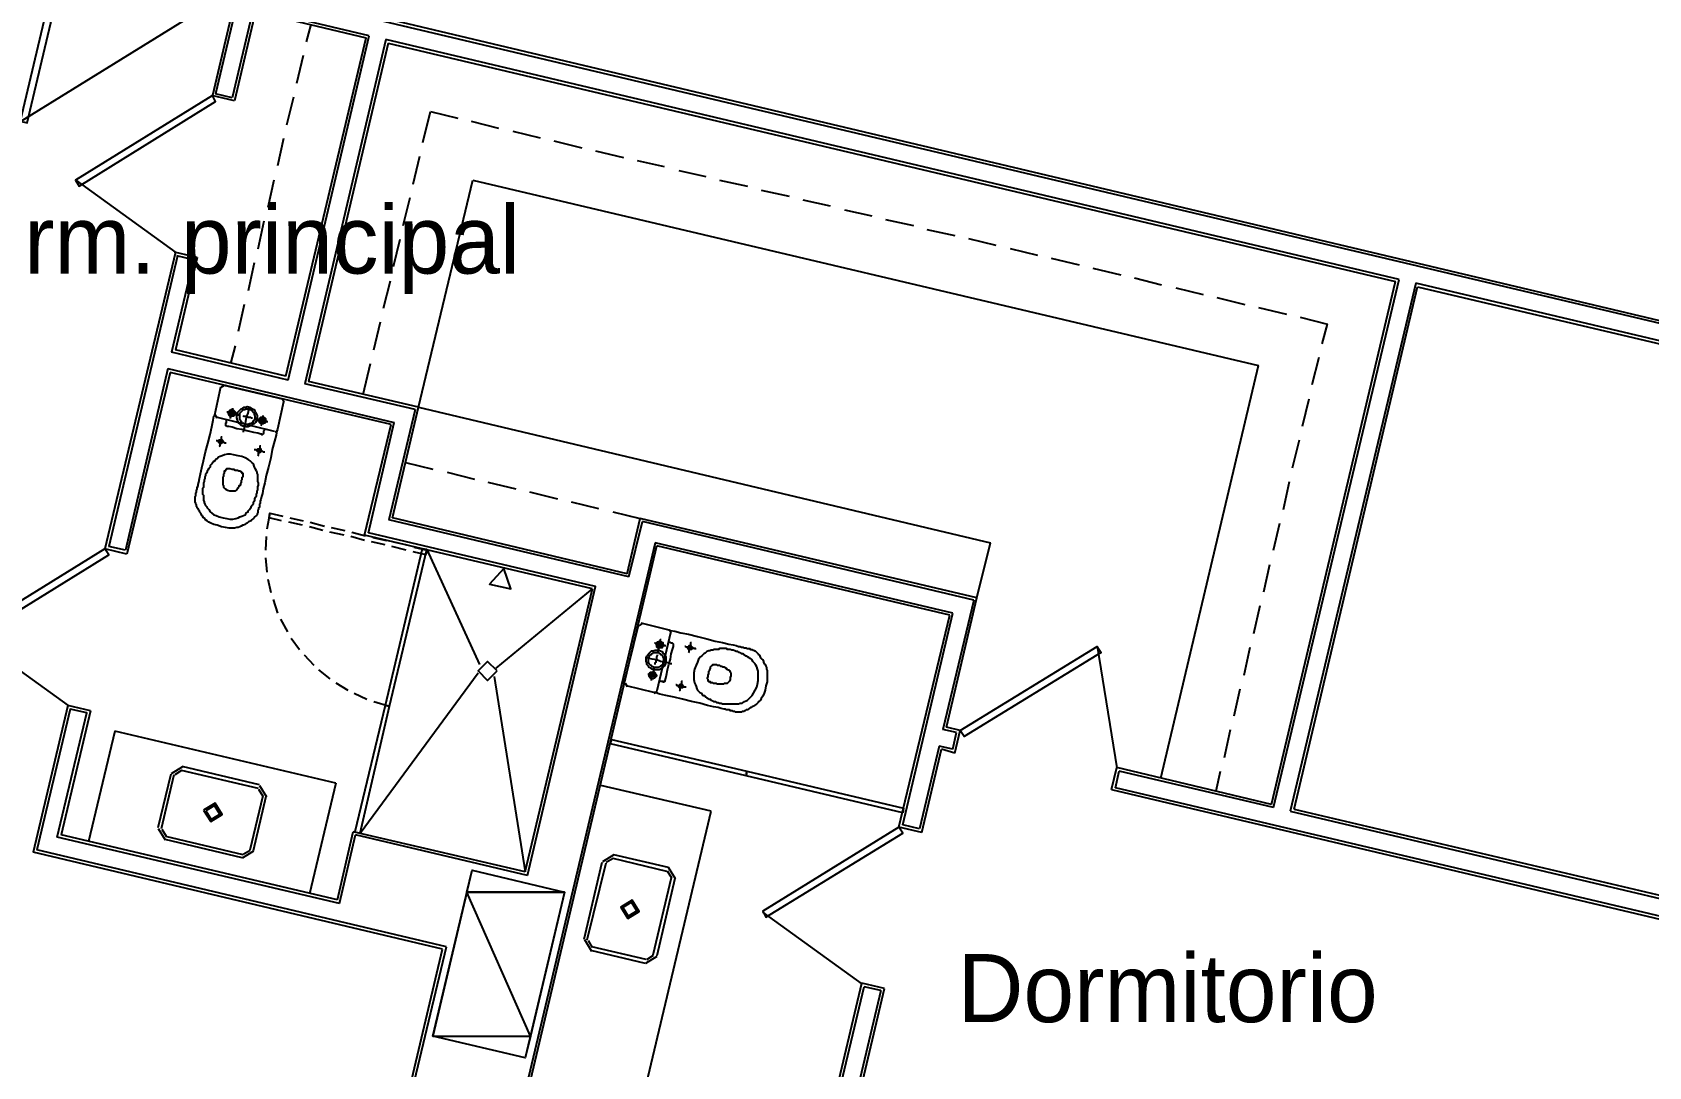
# Model space of a CAD drawing. Header units: feet. Extents: x -84 to 198, y -22 to 181.
# Drawn here: x 36.4 to 64.87, y 22.18 to 40.41 of the extents above; entities that cross this region are included whole.
import ezdxf
from ezdxf.enums import TextEntityAlignment as Align

# ---------------------------------------------------------------- set-up
doc = ezdxf.new("R2010")
doc.units = ezdxf.units.FT
for name, color, linetype in [('A-LINEA', 7, 'CONTINUOUS'), ('A-LINEA-FINA', 9, 'CONTINUOUS'), ('A-MURO-CONCRETO', 8, 'CONTINUOUS'), ('A-NOMBRE-ESPACIO', 2, 'CONTINUOUS')]:
    doc.layers.add(name, color=color, linetype=linetype)

msp = doc.modelspace()

# ---------------------------------------------------------------- linework, layer by layer
at = {"layer": 'A-LINEA'}
for p, q in [((39.68, 41.2978), (66.2, 35.0178)), ((66.2133, 35.0578), (39.6933, 41.3511)), ((36.1944, 38.8405), (39.6039, 40.9455)), ((39.9467, 40.8711), (39.5733, 39.2978)), ((40, 40.9111), (39.6267, 39.3244)), ((40.2933, 40.8444), (39.92, 39.2578)), ((40.3333, 40.7778), (39.96, 39.2044)), ((42.3333, 40.3511), (40.2933, 40.8311)), ((40.3333, 40.7778), (42.28, 40.3111)), ((41.3067, 40.5511), (41.2267, 40.2444)), ((40.8667, 34.3511), (42.28, 40.3111)), ((40.9067, 34.2844), (42.3333, 40.3511)), ((42.6267, 40.2844), (41.2, 34.2178)), ((42.6667, 40.2178), (41.2667, 34.2578)), ((60.48, 36.0578), (42.6267, 40.2844)), ((42.6667, 40.2178), (60.4133, 36.0178)), ((41.1733, 40.0044), (41.0533, 39.5111)), ((39.96, 39.2044), (39.56, 39.2978)), ((39.92, 39.2578), (39.6267, 39.3244)), ((41, 39.2711), (40.88, 38.7778)), ((43.28, 38.4711), (43.4133, 39.0178)), ((43.4133, 39.0178), (43.8933, 38.8978)), ((44.1333, 38.8444), (44.6133, 38.7244)), ((40.8267, 38.5378), (40.72, 38.0578)), ((44.8667, 38.6711), (45.3467, 38.5511)), ((45.5867, 38.4978), (46.08, 38.3778)), ((43.1067, 37.7378), (43.2267, 38.2311)), ((46.32, 38.3244), (46.8133, 38.2044)), ((47.0533, 38.1511), (47.5333, 38.0444)), ((47.7867, 37.9778), (48.2667, 37.8711)), ((37.1687, 37.8034), (38.9269, 36.5341)), ((40.6533, 37.8044), (40.5467, 37.3244)), ((43.2, 33.8044), (44.16, 37.8044)), ((44.16, 37.8044), (58, 34.5378)), ((48.5067, 37.8044), (49, 37.6978)), ((49.24, 37.6311), (49.7333, 37.5244)), ((42.9333, 37.0044), (43.0533, 37.4978)), ((49.9733, 37.4578), (50.4533, 37.3511)), ((40.48, 37.0844), (40.3733, 36.5911)), ((50.7067, 37.2844), (51.1867, 37.1778)), ((51.4267, 37.1111), (51.92, 37.0044)), ((42.76, 36.2844), (42.88, 36.7644)), ((52.16, 36.9378), (52.6533, 36.8311)), ((52.8933, 36.7778), (53.3733, 36.6578)), ((38.92, 36.5378), (37.68, 31.3111)), ((38.96, 36.4711), (37.7467, 31.3511)), ((39.3067, 36.4444), (38.9067, 36.5378)), ((39.24, 36.4044), (38.9467, 36.4711)), ((53.6267, 36.6044), (54.1067, 36.4844)), ((39.24, 36.4044), (38.8533, 34.7778)), ((39.3067, 36.4444), (38.92, 34.8178)), ((40.3067, 36.3511), (40.2, 35.8578)), ((54.3467, 36.4311), (54.84, 36.3111)), ((55.08, 36.2578), (55.5733, 36.1378)), ((42.5867, 35.5511), (42.7067, 36.0311)), ((55.8133, 36.0844), (56.2933, 35.9644)), ((56.5467, 35.9111), (57.0267, 35.7911)), ((58.2267, 26.8044), (60.4133, 36.0178)), ((58.2667, 26.7511), (60.48, 36.0578)), ((60.7733, 35.9911), (58.56, 26.6844)), ((58.6267, 26.7244), (60.8, 35.9244)), ((66.1333, 34.7244), (60.7733, 35.9911)), ((60.8, 35.9244), (66.12, 34.6711)), ((40.1333, 35.6178), (40.0267, 35.1378)), ((57.2667, 35.7378), (57.76, 35.6178)), ((42.4133, 34.8178), (42.5333, 35.3111)), ((58, 35.5644), (58.4933, 35.4444)), ((58.7333, 35.3911), (59.2133, 35.2711)), ((59.12, 34.9244), (59.2133, 35.2711)), ((40.9067, 34.2844), (38.8533, 34.7778)), ((40.8667, 34.3511), (38.92, 34.8178)), ((39.9733, 34.8844), (39.8933, 34.5778)), ((38.7867, 34.4844), (38.04, 31.2844)), ((38.7867, 34.4844), (42.7733, 33.5378)), ((42.2267, 34.0311), (42.36, 34.5778)), ((56.28, 27.2711), (58, 34.5378)), ((58.9467, 34.2044), (59.0667, 34.6844)), ((38.8267, 34.4178), (38.0667, 31.2178)), ((42.72, 33.4978), (38.8267, 34.4178)), ((39.7774, 34.1899), (39.7212, 34.1552)), ((39.7733, 34.1911), (40.8, 33.9511)), ((43.1467, 33.7644), (41.2, 34.2178)), ((43.2, 33.8044), (41.2667, 34.2578)), ((39.6133, 33.6711), (39.72, 34.1644)), ((40.8267, 33.8978), (40.72, 33.4178)), ((40.8388, 33.8937), (40.8041, 33.9499)), ((58.7733, 33.4711), (58.8933, 33.9511)), ((39.6146, 33.6752), (39.6493, 33.619)), ((40.6667, 33.3778), (39.64, 33.6311)), ((43.1467, 33.7644), (42.68, 31.8178)), ((42.7467, 31.8578), (43.2, 33.8044)), ((43.2, 33.8044), (53.28, 31.4178)), ((40.6759, 33.3657), (40.7321, 33.4004)), ((42.2533, 31.5511), (42.72, 33.4978)), ((42.32, 31.5911), (42.7733, 33.5378)), ((58.6, 32.7378), (58.72, 33.2311)), ((42.9733, 32.8311), (43.4533, 32.7111)), ((43.7067, 32.6578), (44.1867, 32.5378)), ((44.4267, 32.4844), (44.92, 32.3644)), ((58.44, 32.0044), (58.5467, 32.4978)), ((45.16, 32.3111), (45.6533, 32.1911)), ((40.5867, 31.9378), (40.8133, 31.8844)), ((45.8933, 32.1378), (46.3733, 32.0178)), ((46.6267, 31.9644), (47.1067, 31.8444)), ((41.16, 31.7244), (40.92, 31.7778)), ((40.9333, 31.8578), (41.1733, 31.8044)), ((41.52, 31.6311), (41.28, 31.6978)), ((41.2933, 31.7778), (41.5467, 31.7111)), ((41.6667, 31.6844), (41.9067, 31.6311)), ((46.9067, 30.8178), (42.68, 31.8178)), ((46.88, 30.8711), (42.7467, 31.8578)), ((46.88, 30.8711), (47.1067, 31.8444)), ((46.9067, 30.8178), (47.1467, 31.7911)), ((53.04, 30.4444), (47.1067, 31.8444)), ((52.9867, 30.4044), (47.1467, 31.7911)), ((58.2667, 31.2844), (58.3733, 31.7644)), ((38.04, 31.2844), (37.7467, 31.3511)), ((40.52, 31.5244), (40.5067, 31.2844)), ((41.8933, 31.5511), (41.64, 31.6044)), ((42.2533, 31.4578), (42.0133, 31.5244)), ((42.0267, 31.6044), (42.2667, 31.5378)), ((46.2667, 30.6044), (42.2533, 31.5511)), ((42.6133, 31.3778), (42.3733, 31.4311)), ((42.4, 31.5111), (42.64, 31.4578)), ((42.9867, 31.2844), (42.7333, 31.3511)), ((42.76, 31.4311), (43, 31.3778)), ((44.3733, 18.5511), (47.4, 31.3644)), ((52.6133, 30.1778), (47.3733, 31.4178)), ((52.56, 30.1378), (47.4, 31.3644)), ((53.04, 30.4444), (53.28, 31.4178)), ((38.0667, 31.2178), (37.68, 31.3111)), ((40.5067, 31.1511), (40.5333, 30.8978)), ((43.2933, 31.2578), (43.2933, 31.2578)), ((43.3467, 31.2978), (44.28, 29.2711)), ((40.5467, 30.7778), (40.6, 30.5378)), ((58.0933, 30.5511), (58.2, 31.0311)), ((44.5733, 29.2044), (46.2667, 30.6044)), ((45.08, 25.6178), (46.2667, 30.6044)), ((40.64, 30.4178), (40.72, 30.1778)), ((52.9867, 30.4044), (52.44, 28.1244)), ((52.5067, 28.1644), (53.04, 30.4444)), ((57.92, 29.8178), (58.0267, 30.3111)), ((40.7733, 30.0711), (40.8933, 29.8444)), ((46.8267, 28.9378), (47.08, 29.9644)), ((47.1374, 29.9899), (47.0813, 29.9552)), ((47.12, 30.0044), (47.6133, 29.8844)), ((51.6667, 26.4044), (52.56, 30.1378)), ((51.7333, 26.4444), (52.6133, 30.1778)), ((35.2754, 29.8167), (37.0336, 28.5474)), ((40.96, 29.7378), (41.1067, 29.5378)), ((47.64, 29.8311), (47.4, 28.8044)), ((47.6521, 29.827), (47.6174, 29.8832)), ((41.1867, 29.4444), (41.36, 29.2578)), ((55.5108, 27.4532), (55.1637, 29.5938)), ((57.7467, 29.0844), (57.8533, 29.5778)), ((41.44, 29.1778), (41.64, 29.0178)), ((42.1733, 26.2978), (44.2533, 29.1244)), ((44.5333, 29.0578), (45.08, 25.6178)), ((41.7467, 28.9511), (41.96, 28.8178)), ((42.0667, 28.7644), (42.2933, 28.6578)), ((46.8413, 28.9419), (46.8759, 28.8857)), ((47.3467, 28.7778), (46.8667, 28.8978)), ((47.3559, 28.7657), (47.4121, 28.8004)), ((57.5733, 28.3644), (57.68, 28.8444)), ((37.0267, 28.5511), (36.4133, 25.9644)), ((37.4267, 28.4578), (37.0267, 28.5511)), ((42.4133, 28.6178), (42.6933, 28.5378)), ((37.4267, 28.4578), (36.9067, 26.2711)), ((37.8533, 28.0978), (37.3867, 26.1511)), ((41.7467, 27.1778), (37.8533, 28.0978)), ((52.68, 28.0711), (52.44, 28.1244)), ((52.7467, 28.1111), (52.5067, 28.1644)), ((52.6133, 27.7778), (52.68, 28.0711)), ((52.6533, 27.7111), (52.7467, 28.1111)), ((57.4, 27.6311), (57.5067, 28.1244)), ((52.3733, 27.8311), (52.0267, 26.3778)), ((52.0667, 26.3111), (52.4133, 27.7778)), ((52.6133, 27.7778), (52.3733, 27.8311)), ((52.6533, 27.7111), (52.4133, 27.7778)), ((38.84, 27.3378), (38.6133, 26.3911)), ((39.045, 27.4666), (38.8445, 27.3428)), ((39.0297, 27.4018), (38.9093, 27.3274)), ((40.3867, 27.0844), (39.0267, 27.4044)), ((40.4, 27.1511), (39.04, 27.4711)), ((48.9467, 27.3511), (48.9467, 27.3511)), ((48.9467, 27.3511), (48.9467, 27.3511)), ((55.4133, 27.0711), (55.5067, 27.4578)), ((55.48, 27.0978), (55.5467, 27.3911)), ((58.2267, 26.8044), (55.5067, 27.4578)), ((58.2667, 26.7511), (55.5467, 27.3911)), ((57.2533, 27.0444), (57.3333, 27.3911)), ((38.8933, 27.3244), (38.6667, 26.3778)), ((40.464, 26.9481), (40.3897, 27.0684)), ((40.5289, 26.9328), (40.405, 27.1333)), ((41.7467, 27.1778), (41.28, 25.2311)), ((48.36, 26.6844), (46.4133, 27.1378)), ((55.4133, 27.0711), (69.2, 23.8044)), ((69.2667, 23.8444), (55.48, 27.0978)), ((40.24, 26.0044), (40.4667, 26.9644)), ((40.2933, 25.9911), (40.52, 26.9511)), ((46.5067, 18.8978), (48.36, 26.6844)), ((51.6933, 26.7111), (51.6933, 26.7111)), ((58.56, 26.6844), (69.6267, 24.0711)), ((58.6267, 26.7244), (69.6933, 24.1111)), ((41.8133, 25.0578), (36.84, 26.2311)), ((41.7733, 25.1244), (36.9067, 26.2711)), ((38.6178, 26.3828), (38.7417, 26.1822)), ((38.6827, 26.3674), (38.757, 26.2471)), ((38.7467, 26.2444), (40.1067, 25.9244)), ((41.7733, 25.1244), (42.0533, 26.3244)), ((41.8133, 25.0578), (42.0933, 26.2711)), ((45.08, 25.6178), (42.0533, 26.3244)), ((45.12, 25.5511), (42.0933, 26.2711)), ((42.1333, 26.3511), (42.1333, 26.3511)), ((52.0667, 26.3111), (51.6667, 26.4044)), ((52.0267, 26.3778), (51.7333, 26.4444)), ((43.6267, 24.2578), (36.4133, 25.9644)), ((43.6933, 24.2978), (36.48, 26.0044)), ((38.7333, 26.1911), (40.0933, 25.8711)), ((40.1017, 25.8622), (40.3022, 25.9861)), ((40.117, 25.9271), (40.2373, 26.0015)), ((46.645, 25.92), (46.4445, 25.7961)), ((46.64, 25.9244), (47.6, 25.6978)), ((46.12, 24.4311), (46.44, 25.7911)), ((46.1733, 24.4178), (46.5067, 25.7778)), ((46.6297, 25.8551), (46.5093, 25.7808)), ((46.6267, 25.8578), (47.5733, 25.6311)), ((47.664, 25.5081), (47.5897, 25.6284)), ((47.7289, 25.4928), (47.605, 25.6933)), ((47.6533, 25.5111), (47.3333, 24.1511)), ((47.72, 25.4978), (47.4, 24.1378)), ((49.262, 24.9101), (51.0202, 23.6407)), ((40.9333, 12.9111), (43.6267, 24.2578)), ((40.9867, 12.8978), (43.6933, 24.2978)), ((46.1245, 24.4228), (46.2484, 24.2222)), ((46.1893, 24.4074), (46.2637, 24.2871)), ((47.2, 24.0044), (46.24, 24.2311)), ((47.2133, 24.0711), (46.2533, 24.2978)), ((47.2084, 24.0089), (47.4089, 24.1328)), ((47.2237, 24.0738), (47.344, 24.1481)), ((48.2133, 11.7778), (51.0133, 23.6578)), ((51.4133, 23.5644), (51.0133, 23.6578)), ((48.2533, 11.7778), (51.0533, 23.5911)), ((51.3467, 23.5244), (48.56, 11.7378)), ((48.6133, 11.7378), (51.4133, 23.5644)), ((51.3467, 23.5244), (51.0533, 23.5911))]:
    msp.add_line(p, q, dxfattribs=at)
for points in [[(36.84, 41.6044), (36.1867, 38.8444), (36.3067, 38.8178), (36.96, 41.5778), (36.84, 41.6044)], [(39.5733, 39.2978), (37.16, 37.8044), (37.2267, 37.6978), (39.6267, 39.1911), (39.5733, 39.2978)], [(40.72, 33.4178), (40.7067, 33.3911), (40.6933, 33.3111), (40.6667, 33.2044), (40.6267, 33.0578), (40.6, 32.9111), (40.56, 32.7511), (40.52, 32.6044), (40.4933, 32.4711), (40.4667, 32.3644), (40.4533, 32.2844), (40.44, 32.2311), (40.4267, 32.1778), (40.4133, 32.1511), (40.4133, 32.1378), (40.4133, 32.1244), (40.4133, 32.1111), (40.4, 32.0978), (40.4, 32.0844), (40.4, 32.0711), (40.4, 32.0578), (40.4, 32.0444), (40.3867, 32.0311), (40.3867, 32.0178), (40.3867, 32.0044), (40.3733, 31.9911), (40.3733, 31.9778), (40.3733, 31.9644), (40.3733, 31.9511), (40.36, 31.9244), (40.36, 31.9111), (40.3467, 31.8978), (40.3333, 31.8844), (40.32, 31.8711), (40.3067, 31.8578), (40.2933, 31.8444), (40.28, 31.8311), (40.2667, 31.8178), (40.2533, 31.8044), (40.2267, 31.7911), (40.2133, 31.7911), (40.2, 31.7778), (40.1867, 31.7644), (40.16, 31.7511), (40.1467, 31.7378), (40.12, 31.7244), (40.1067, 31.7244), (40.08, 31.7111), (40.0533, 31.6978), (40.0267, 31.6844), (40, 31.6844), (39.96, 31.6711), (39.9067, 31.6711), (39.8667, 31.6711), (39.8, 31.6844), (39.7333, 31.6978), (39.6533, 31.7244), (39.6, 31.7378), (39.5467, 31.7644), (39.5067, 31.7778), (39.48, 31.8044), (39.4533, 31.8178), (39.44, 31.8444), (39.4133, 31.8578), (39.4, 31.8844), (39.3867, 31.8978), (39.3733, 31.9244), (39.36, 31.9378), (39.3467, 31.9644), (39.3467, 31.9778), (39.3333, 31.9911), (39.32, 32.0178), (39.3067, 32.0311), (39.3067, 32.0444), (39.2933, 32.0578), (39.2933, 32.0844), (39.28, 32.0978), (39.28, 32.1111), (39.2667, 32.1244), (39.2667, 32.1511), (39.2667, 32.1644), (39.2667, 32.1778), (39.2667, 32.1911), (39.2667, 32.2044), (39.2667, 32.2178), (39.2667, 32.2311), (39.28, 32.2444), (39.28, 32.2711), (39.28, 32.2844), (39.28, 32.2978), (39.2933, 32.3111), (39.2933, 32.3244), (39.2933, 32.3378), (39.2933, 32.3511), (39.3067, 32.3644), (39.3067, 32.3778), (39.3067, 32.3911), (39.32, 32.4178), (39.32, 32.4444), (39.3333, 32.4844), (39.3467, 32.5511), (39.36, 32.6311), (39.3867, 32.7378), (39.4133, 32.8578), (39.4533, 33.0178), (39.4933, 33.1644), (39.5333, 33.3244), (39.56, 33.4578), (39.5867, 33.5778), (39.6, 33.6444), (39.6133, 33.6711)], [(39.8267, 33.7244), (39.84, 33.7244), (39.8533, 33.7111), (39.8933, 33.7111), (39.92, 33.6978), (39.96, 33.6844), (40, 33.6844), (40.0267, 33.6711), (40.04, 33.6711), (40.0533, 33.6711)], [(39.9067, 33.6444), (39.8933, 33.6444), (39.88, 33.6444), (39.88, 33.6578), (39.8667, 33.6578), (39.8667, 33.6711), (39.8533, 33.6844), (39.8533, 33.6978), (39.8533, 33.7111), (39.8667, 33.7244), (39.8667, 33.7378), (39.88, 33.7511), (39.8933, 33.7511), (39.9067, 33.7644), (39.92, 33.7644), (39.9333, 33.7644), (39.9467, 33.7511), (39.96, 33.7378), (39.9733, 33.7244), (39.9733, 33.7111), (39.9733, 33.6978), (39.9733, 33.6844), (39.9733, 33.6711), (39.96, 33.6711), (39.96, 33.6578), (39.9467, 33.6578), (39.9467, 33.6444), (39.9333, 33.6444), (39.92, 33.6444), (39.9067, 33.6444)], [(39.9067, 33.6711), (39.8933, 33.6711), (39.8933, 33.6844), (39.88, 33.6844), (39.88, 33.6978), (39.88, 33.7111), (39.8933, 33.7111), (39.8933, 33.7244), (39.9067, 33.7244), (39.92, 33.7378), (39.92, 33.7244), (39.9333, 33.7244), (39.9467, 33.7244), (39.9467, 33.7111), (39.9467, 33.6978), (39.9467, 33.6844), (39.9333, 33.6844), (39.9333, 33.6711), (39.92, 33.6711), (39.9067, 33.6711)], [(39.8933, 33.6044), (39.8933, 33.6178), (39.8933, 33.6311), (39.9067, 33.6578), (39.9067, 33.6844), (39.92, 33.7111), (39.92, 33.7378), (39.9333, 33.7644), (39.9333, 33.7778), (39.9333, 33.7911)], [(40.1467, 33.4711), (40.1067, 33.4711), (40.08, 33.4844), (40.0533, 33.5111), (40.04, 33.5244), (40.0267, 33.5511), (40.0133, 33.5778), (40, 33.6178), (40, 33.6444), (40.0133, 33.6711), (40.0133, 33.7111), (40.04, 33.7378), (40.0533, 33.7511), (40.08, 33.7778), (40.1067, 33.7911), (40.1333, 33.8044), (40.16, 33.8044), (40.1867, 33.8178), (40.2267, 33.8044), (40.2533, 33.7911), (40.28, 33.7778), (40.3067, 33.7644), (40.32, 33.7378), (40.3333, 33.7111), (40.3467, 33.6844), (40.36, 33.6578), (40.36, 33.6311), (40.3467, 33.5911), (40.3467, 33.5644), (40.3333, 33.5378), (40.3067, 33.5111), (40.28, 33.4978), (40.2667, 33.4844), (40.2267, 33.4711), (40.2, 33.4578), (40.1733, 33.4578), (40.1467, 33.4711)], [(40.1467, 33.5111), (40.1333, 33.5111), (40.1067, 33.5244), (40.0933, 33.5378), (40.08, 33.5511), (40.0667, 33.5778), (40.0533, 33.5911), (40.0533, 33.6178), (40.0533, 33.6444), (40.0533, 33.6711), (40.0533, 33.6978), (40.0667, 33.7111), (40.08, 33.7244), (40.1067, 33.7511), (40.12, 33.7644), (40.1467, 33.7644), (40.16, 33.7778), (40.1867, 33.7778), (40.2133, 33.7644), (40.24, 33.7644), (40.2533, 33.7511), (40.28, 33.7378), (40.2933, 33.7111), (40.3067, 33.6978), (40.3067, 33.6711), (40.32, 33.6578), (40.32, 33.6311), (40.32, 33.6044), (40.3067, 33.5778), (40.2933, 33.5644), (40.28, 33.5378), (40.2667, 33.5244), (40.24, 33.5111), (40.2267, 33.5111), (40.2, 33.4978), (40.1733, 33.4978), (40.1467, 33.5111)], [(40.1067, 33.6578), (40.12, 33.6444), (40.1467, 33.6444), (40.1733, 33.6444), (40.2, 33.6311), (40.24, 33.6311), (40.2533, 33.6178), (40.28, 33.6178)], [(40.12, 33.3644), (40.12, 33.3778), (40.1333, 33.4178), (40.1467, 33.4844), (40.16, 33.5511), (40.1733, 33.6311), (40.2, 33.6978), (40.2133, 33.7644), (40.2133, 33.8044), (40.2267, 33.8178)], [(40.32, 33.6044), (40.3333, 33.6044), (40.3467, 33.6044), (40.3867, 33.5911), (40.4133, 33.5778), (40.4533, 33.5778), (40.4933, 33.5644), (40.52, 33.5644), (40.5333, 33.5511), (40.5467, 33.5511)], [(40.44, 33.5111), (40.4267, 33.5244), (40.4133, 33.5244), (40.4, 33.5378), (40.4, 33.5511), (40.3867, 33.5644), (40.3867, 33.5778), (40.3867, 33.5911), (40.4, 33.5911), (40.4, 33.6044), (40.4133, 33.6178), (40.4267, 33.6311), (40.44, 33.6311), (40.4533, 33.6311), (40.4667, 33.6311), (40.48, 33.6311), (40.48, 33.6178), (40.4933, 33.6178), (40.4933, 33.6044), (40.5067, 33.6044), (40.5067, 33.5911), (40.5067, 33.5778), (40.5067, 33.5644), (40.5067, 33.5511), (40.5067, 33.5378), (40.4933, 33.5378), (40.4933, 33.5244), (40.48, 33.5244), (40.4667, 33.5111), (40.4533, 33.5111), (40.44, 33.5111)], [(40.44, 33.5378), (40.44, 33.5511), (40.4267, 33.5511), (40.4267, 33.5644), (40.4133, 33.5778), (40.4267, 33.5778), (40.4267, 33.5911), (40.44, 33.6044), (40.4533, 33.6044), (40.4667, 33.6044), (40.4667, 33.5911), (40.48, 33.5911), (40.48, 33.5778), (40.48, 33.5644), (40.48, 33.5511), (40.4667, 33.5511), (40.4667, 33.5378), (40.4533, 33.5378), (40.44, 33.5378)], [(40.4267, 33.4844), (40.44, 33.4978), (40.44, 33.5244), (40.4533, 33.5511), (40.4533, 33.5911), (40.4667, 33.6178), (40.4667, 33.6444), (40.4667, 33.6578)], [(39.8267, 33.5778), (39.8133, 33.5644), (39.8133, 33.5511), (39.8133, 33.5378), (39.8133, 33.5244), (39.8, 33.5244), (39.8, 33.5111), (39.8, 33.4978), (39.8, 33.4844), (39.8133, 33.4844), (39.8267, 33.4711), (39.8533, 33.4711), (39.92, 33.4578), (40, 33.4311), (40.0933, 33.4178), (40.2, 33.3911), (40.2933, 33.3644), (40.3733, 33.3511), (40.4267, 33.3378), (40.44, 33.3378), (40.44, 33.3244), (40.4533, 33.3244), (40.4667, 33.3378), (40.48, 33.3511), (40.48, 33.3644), (40.48, 33.3778), (40.48, 33.3911), (40.4933, 33.4044), (40.4933, 33.4178)], [(39.64, 33.2178), (39.6533, 33.2178), (39.68, 33.2044), (39.7067, 33.2044), (39.7333, 33.1911), (39.7733, 33.1911), (39.7867, 33.1778), (39.8133, 33.1778)], [(39.7067, 33.1644), (39.6933, 33.1778), (39.68, 33.1911), (39.68, 33.2044), (39.6933, 33.2178), (39.6933, 33.2311), (39.7067, 33.2311), (39.72, 33.2311), (39.7333, 33.2311), (39.7467, 33.2311), (39.7467, 33.2178), (39.76, 33.2044), (39.76, 33.1911), (39.7467, 33.1911), (39.7467, 33.1778), (39.7333, 33.1644), (39.72, 33.1644), (39.7067, 33.1644)], [(39.6933, 33.1111), (39.7067, 33.1244), (39.7067, 33.1511), (39.72, 33.1778), (39.72, 33.2178), (39.7333, 33.2444), (39.7333, 33.2711), (39.7333, 33.2844), (39.7467, 33.2844)], [(40.3067, 33.0578), (40.32, 33.0578), (40.3333, 33.0578), (40.36, 33.0444), (40.3867, 33.0444), (40.4133, 33.0311), (40.4533, 33.0311), (40.4667, 33.0178), (40.4933, 33.0178)], [(40.3867, 33.0044), (40.3733, 33.0178), (40.36, 33.0311), (40.36, 33.0444), (40.3733, 33.0578), (40.3733, 33.0711), (40.3867, 33.0711), (40.4, 33.0711), (40.4133, 33.0711), (40.4267, 33.0711), (40.4267, 33.0578), (40.44, 33.0444), (40.44, 33.0311), (40.4267, 33.0311), (40.4267, 33.0178), (40.4133, 33.0044), (40.4, 33.0044), (40.3867, 33.0044)], [(40.3733, 32.9511), (40.3867, 32.9644), (40.3867, 32.9911), (40.4, 33.0178), (40.4, 33.0578), (40.4133, 33.0844), (40.4133, 33.1111), (40.4133, 33.1244), (40.4267, 33.1244)], [(40.0267, 32.9511), (39.9467, 32.9644), (39.8933, 32.9778), (39.84, 32.9778), (39.7867, 32.9644), (39.7467, 32.9511), (39.7067, 32.9378), (39.68, 32.9244), (39.6533, 32.8978), (39.6267, 32.8844), (39.6133, 32.8578), (39.5867, 32.8444), (39.5733, 32.8311), (39.56, 32.8044), (39.5467, 32.7911), (39.5333, 32.7778), (39.5333, 32.7511), (39.52, 32.7378), (39.5067, 32.7244), (39.4933, 32.6978), (39.48, 32.6844), (39.48, 32.6711), (39.4667, 32.6444), (39.4533, 32.6178), (39.4533, 32.6044), (39.44, 32.5778), (39.44, 32.5511), (39.4267, 32.5244), (39.4267, 32.4978), (39.4133, 32.4711), (39.4133, 32.4444), (39.4133, 32.4044), (39.4133, 32.3911), (39.4, 32.3644), (39.4, 32.3378), (39.4, 32.3111), (39.4, 32.2978), (39.4, 32.2711), (39.4133, 32.2578), (39.4133, 32.2311), (39.4133, 32.2178), (39.4133, 32.2044), (39.4133, 32.1778), (39.4133, 32.1644), (39.4267, 32.1378), (39.4267, 32.1244), (39.44, 32.0978), (39.4533, 32.0711), (39.4667, 32.0578), (39.48, 32.0311), (39.5067, 32.0044), (39.5333, 31.9644), (39.56, 31.9378), (39.6, 31.9111), (39.64, 31.8978), (39.6933, 31.8711), (39.76, 31.8578), (39.8267, 31.8444), (39.88, 31.8311), (39.9333, 31.8311), (39.9867, 31.8444), (40.0267, 31.8578), (40.0533, 31.8711), (40.0933, 31.8844), (40.12, 31.8978), (40.1467, 31.9111), (40.16, 31.9244), (40.1733, 31.9511), (40.2, 31.9644), (40.2, 31.9778), (40.2133, 31.9911), (40.2267, 32.0044), (40.24, 32.0178), (40.2533, 32.0311), (40.2533, 32.0578), (40.2667, 32.0711), (40.28, 32.0844), (40.2933, 32.1111), (40.2933, 32.1244), (40.3067, 32.1511), (40.32, 32.1644), (40.32, 32.1911), (40.3333, 32.2178), (40.3467, 32.2444), (40.3467, 32.2711), (40.36, 32.2978), (40.36, 32.3244), (40.3733, 32.3511), (40.3733, 32.3778), (40.3733, 32.4044), (40.3867, 32.4311), (40.3867, 32.4578), (40.3867, 32.4711), (40.3733, 32.4978), (40.3733, 32.5111), (40.3733, 32.5378), (40.3733, 32.5511), (40.3733, 32.5778), (40.3733, 32.6044), (40.3733, 32.6178), (40.36, 32.6444), (40.36, 32.6578), (40.3467, 32.6844), (40.3333, 32.7111), (40.32, 32.7378), (40.3067, 32.7644), (40.2933, 32.8044), (40.2667, 32.8311), (40.24, 32.8578), (40.2, 32.8844), (40.1467, 32.9111), (40.0933, 32.9378), (40.0267, 32.9511)], [(40.0667, 32.6844), (40.0667, 32.6711), (40.08, 32.6711), (40.08, 32.6578), (40.0933, 32.6578), (40.0933, 32.6444), (40.1067, 32.6444), (40.1067, 32.6311), (40.1067, 32.6178), (40.1067, 32.6044), (40.1067, 32.5911), (40.1067, 32.5778), (40.0933, 32.5644), (40.0933, 32.5511), (40.0933, 32.5244), (40.08, 32.5111), (40.08, 32.4978), (40.08, 32.4844), (40.08, 32.4711), (40.0667, 32.4578), (40.0667, 32.4444), (40.0667, 32.4311), (40.0533, 32.4311), (40.0533, 32.4178), (40.04, 32.4178), (40.04, 32.4044), (40.0267, 32.3911), (40.0267, 32.3778), (40.0133, 32.3778), (40.0133, 32.3644), (40, 32.3511), (39.9867, 32.3378), (39.9733, 32.3244), (39.96, 32.3244), (39.9333, 32.3244), (39.9067, 32.3244), (39.88, 32.3244), (39.84, 32.3378), (39.8133, 32.3511), (39.8, 32.3644), (39.7867, 32.3778), (39.7733, 32.3911), (39.7733, 32.4044), (39.7733, 32.4178), (39.76, 32.4311), (39.76, 32.4444), (39.76, 32.4578), (39.76, 32.4711), (39.76, 32.4844), (39.76, 32.4978), (39.76, 32.5111), (39.76, 32.5244), (39.76, 32.5378), (39.76, 32.5511), (39.76, 32.5644), (39.76, 32.5778), (39.7733, 32.5911), (39.7733, 32.6044), (39.7733, 32.6178), (39.7733, 32.6311), (39.7867, 32.6444), (39.7867, 32.6578), (39.7867, 32.6711), (39.7867, 32.6844), (39.8, 32.6844), (39.8, 32.6978), (39.8133, 32.7111), (39.8267, 32.7111), (39.8267, 32.7244), (39.84, 32.7244), (39.8533, 32.7244), (39.8667, 32.7244), (39.88, 32.7244), (39.92, 32.7111), (39.9467, 32.7111), (39.9733, 32.6978), (40.0133, 32.6978), (40.04, 32.6844), (40.0533, 32.6844), (40.0667, 32.6844)], [(40.7867, 31.8044), (40.5733, 31.8578), (40.5867, 31.9378), (40.5333, 31.6578)], [(45.12, 25.5511), (46.32, 30.6444), (42.32, 31.5911)], [(47.3733, 31.4178), (44.3333, 18.6044), (42.7467, 18.9778)], [(43.12, 31.3378), (43.3467, 31.2844), (43.3333, 31.2044), (43.1067, 31.2578)], [(37.68, 31.3111), (35.2667, 29.8178), (35.3333, 29.7111), (37.7467, 31.2044), (37.68, 31.3111)], [(43.2667, 31.3111), (42.6133, 28.5511), (42.6933, 28.5378), (43.3467, 31.2978), (43.2667, 31.3111)], [(47.6133, 29.8844), (47.64, 29.8711), (47.72, 29.8578), (47.8267, 29.8311), (47.96, 29.8044), (48.12, 29.7644), (48.28, 29.7244), (48.4267, 29.6844), (48.56, 29.6578), (48.6667, 29.6311), (48.7467, 29.6178), (48.8, 29.6044), (48.84, 29.5911), (48.8667, 29.5911), (48.8933, 29.5778), (48.9067, 29.5778), (48.92, 29.5778), (48.9333, 29.5644), (48.9467, 29.5644), (48.96, 29.5644), (48.9733, 29.5644), (48.9867, 29.5511), (49.0133, 29.5511), (49.0267, 29.5511), (49.04, 29.5511), (49.0533, 29.5378), (49.0667, 29.5378), (49.08, 29.5378), (49.0933, 29.5244), (49.1067, 29.5244), (49.12, 29.5111), (49.1333, 29.5111), (49.1467, 29.4978), (49.16, 29.4844), (49.1733, 29.4711), (49.1867, 29.4578), (49.2, 29.4444), (49.2133, 29.4311), (49.2133, 29.4178), (49.2267, 29.3911), (49.24, 29.3778), (49.2533, 29.3644), (49.2667, 29.3511), (49.28, 29.3244), (49.28, 29.3111), (49.2933, 29.2844), (49.3067, 29.2711), (49.32, 29.2444), (49.3333, 29.2178), (49.3333, 29.1911), (49.3467, 29.1644), (49.3467, 29.1244), (49.3467, 29.0844), (49.3467, 29.0311), (49.3467, 28.9644), (49.32, 28.8978), (49.3067, 28.8178), (49.2933, 28.7644), (49.2667, 28.7111), (49.24, 28.6711), (49.2267, 28.6444), (49.2, 28.6178), (49.1867, 28.6044), (49.16, 28.5778), (49.1467, 28.5644), (49.12, 28.5511), (49.1067, 28.5378), (49.08, 28.5244), (49.0667, 28.5111), (49.0533, 28.5111), (49.0267, 28.4978), (49.0133, 28.4844), (49, 28.4711), (48.9733, 28.4711), (48.96, 28.4578), (48.9467, 28.4578), (48.9333, 28.4444), (48.9067, 28.4444), (48.8933, 28.4311), (48.88, 28.4311), (48.8667, 28.4311), (48.8533, 28.4311), (48.84, 28.4311), (48.8267, 28.4311), (48.8, 28.4311), (48.7867, 28.4311), (48.7733, 28.4444), (48.76, 28.4444), (48.7467, 28.4444), (48.7333, 28.4578), (48.72, 28.4578), (48.7067, 28.4578), (48.6933, 28.4578), (48.68, 28.4711), (48.6667, 28.4711), (48.6533, 28.4711), (48.64, 28.4711), (48.6267, 28.4711), (48.6133, 28.4844), (48.5867, 28.4844), (48.5333, 28.4978), (48.48, 28.5111), (48.4, 28.5244), (48.2933, 28.5511), (48.16, 28.5911), (48.0133, 28.6178), (47.8533, 28.6578), (47.7067, 28.6978), (47.56, 28.7244), (47.4533, 28.7511), (47.3733, 28.7778), (47.3467, 28.7778)], [(47.5467, 29.5911), (47.5467, 29.6044), (47.52, 29.6044), (47.4933, 29.6044), (47.4667, 29.6178), (47.44, 29.6178), (47.4133, 29.6311), (47.3867, 29.6311), (47.3733, 29.6444), (47.36, 29.6444)], [(47.5067, 29.6044), (47.5067, 29.5911), (47.4933, 29.5778), (47.4933, 29.5644), (47.48, 29.5644), (47.4667, 29.5644), (47.4533, 29.5644), (47.44, 29.5644), (47.4267, 29.5644), (47.4133, 29.5644), (47.4133, 29.5778), (47.4, 29.5778), (47.4, 29.5911), (47.4, 29.6044), (47.4, 29.6178), (47.3867, 29.6178), (47.4, 29.6311), (47.4, 29.6444), (47.4, 29.6578), (47.4133, 29.6578), (47.4133, 29.6711), (47.4267, 29.6711), (47.44, 29.6711), (47.44, 29.6844), (47.4533, 29.6844), (47.4667, 29.6711), (47.48, 29.6711), (47.4933, 29.6578), (47.5067, 29.6578), (47.5067, 29.6444), (47.5067, 29.6311), (47.5067, 29.6178), (47.5067, 29.6044)], [(47.4267, 29.4844), (47.4267, 29.4978), (47.4267, 29.5244), (47.44, 29.5511), (47.44, 29.5778), (47.4533, 29.6178), (47.4667, 29.6578), (47.4667, 29.6844), (47.4667, 29.7111), (47.48, 29.7111)], [(47.48, 29.6044), (47.48, 29.5911), (47.4667, 29.5911), (47.4533, 29.5911), (47.44, 29.5911), (47.4267, 29.5911), (47.4267, 29.6044), (47.4267, 29.6178), (47.4267, 29.6311), (47.4267, 29.6444), (47.44, 29.6444), (47.4533, 29.6444), (47.4667, 29.6444), (47.48, 29.6444), (47.48, 29.6311), (47.48, 29.6178), (47.48, 29.6044)], [(47.44, 28.9911), (47.4533, 28.9911), (47.4667, 28.9778), (47.48, 28.9778), (47.4933, 28.9778), (47.5067, 28.9778), (47.5067, 28.9644), (47.52, 28.9644), (47.5333, 28.9644), (47.5333, 28.9778), (47.5467, 28.9778), (47.5467, 28.9911), (47.56, 29.0311), (47.5733, 29.0844), (47.5867, 29.1778), (47.6133, 29.2711), (47.64, 29.3644), (47.6533, 29.4578), (47.68, 29.5378), (47.6933, 29.5911), (47.6933, 29.6044), (47.6933, 29.6178), (47.6933, 29.6311), (47.68, 29.6444), (47.6667, 29.6444), (47.6533, 29.6444), (47.64, 29.6578), (47.6267, 29.6578), (47.6133, 29.6578), (47.6, 29.6578)], [(47.96, 29.4844), (47.9733, 29.4978), (47.9733, 29.5244), (47.9867, 29.5511), (47.9867, 29.5911), (48, 29.6178), (48, 29.6444), (48, 29.6578), (48.0133, 29.6578)], [(47.56, 29.3111), (47.5467, 29.2711), (47.5333, 29.2444), (47.52, 29.2311), (47.4933, 29.2044), (47.4667, 29.1911), (47.44, 29.1778), (47.4133, 29.1778), (47.3867, 29.1778), (47.3467, 29.1778), (47.32, 29.1911), (47.2933, 29.2044), (47.2667, 29.2178), (47.2533, 29.2444), (47.2267, 29.2711), (47.2267, 29.2978), (47.2133, 29.3244), (47.2133, 29.3511), (47.2133, 29.3911), (47.2267, 29.4178), (47.24, 29.4444), (47.2667, 29.4711), (47.28, 29.4844), (47.3067, 29.5111), (47.3333, 29.5111), (47.3733, 29.5244), (47.4, 29.5244), (47.4267, 29.5244), (47.4667, 29.5111), (47.4933, 29.4978), (47.5067, 29.4711), (47.5333, 29.4578), (47.5467, 29.4311), (47.56, 29.4044), (47.56, 29.3644), (47.56, 29.3378), (47.56, 29.3111)], [(47.6667, 29.2844), (47.64, 29.2844), (47.6, 29.2978), (47.5467, 29.3111), (47.4667, 29.3244), (47.4, 29.3511), (47.32, 29.3644), (47.2667, 29.3778), (47.2267, 29.3911), (47.2133, 29.3911)], [(47.52, 29.3244), (47.5067, 29.2978), (47.5067, 29.2711), (47.4933, 29.2578), (47.4667, 29.2444), (47.4533, 29.2311), (47.4267, 29.2178), (47.4, 29.2178), (47.3867, 29.2178), (47.36, 29.2178), (47.3333, 29.2311), (47.32, 29.2311), (47.2933, 29.2578), (47.28, 29.2711), (47.2667, 29.2844), (47.2533, 29.3111), (47.2533, 29.3378), (47.2533, 29.3511), (47.2533, 29.3778), (47.2667, 29.4044), (47.28, 29.4311), (47.2933, 29.4444), (47.3067, 29.4578), (47.3333, 29.4711), (47.3467, 29.4844), (47.3733, 29.4844), (47.4, 29.4844), (47.4267, 29.4844), (47.44, 29.4711), (47.4667, 29.4578), (47.48, 29.4444), (47.4933, 29.4311), (47.5067, 29.4044), (47.52, 29.3911), (47.52, 29.3644), (47.52, 29.3378), (47.52, 29.3244)], [(47.3733, 29.2711), (47.3733, 29.2978), (47.3867, 29.3111), (47.3867, 29.3378), (47.4, 29.3778), (47.4, 29.4044), (47.4133, 29.4311), (47.4133, 29.4444)], [(48.08, 29.5378), (48.08, 29.5511), (48.0533, 29.5511), (48.0267, 29.5511), (48, 29.5644), (47.9733, 29.5644), (47.9467, 29.5778), (47.92, 29.5778), (47.9067, 29.5911), (47.8933, 29.5911)], [(48.0267, 29.5644), (48.0133, 29.5511), (48.0133, 29.5378), (48, 29.5378), (47.9867, 29.5378), (47.9733, 29.5378), (47.96, 29.5378), (47.96, 29.5511), (47.9467, 29.5511), (47.9467, 29.5644), (47.9467, 29.5778), (47.96, 29.5778), (47.96, 29.5911), (47.9733, 29.6044), (47.9867, 29.6044), (48, 29.6044), (48, 29.5911), (48.0133, 29.5911), (48.0133, 29.5778), (48.0267, 29.5778), (48.0267, 29.5644)], [(48.0667, 29.1911), (48.0533, 29.1244), (48.0533, 29.0578), (48.0533, 29.0044), (48.0667, 28.9511), (48.08, 28.9111), (48.0933, 28.8844), (48.1067, 28.8444), (48.12, 28.8178), (48.1467, 28.7911), (48.16, 28.7778), (48.1867, 28.7644), (48.2, 28.7378), (48.2133, 28.7244), (48.24, 28.7244), (48.2533, 28.7111), (48.2667, 28.6978), (48.28, 28.6844), (48.3067, 28.6711), (48.32, 28.6578), (48.3467, 28.6578), (48.36, 28.6444), (48.3867, 28.6311), (48.4, 28.6178), (48.4267, 28.6178), (48.4533, 28.6044), (48.48, 28.6044), (48.5067, 28.5911), (48.5333, 28.5911), (48.56, 28.5778), (48.5867, 28.5778), (48.6133, 28.5778), (48.64, 28.5778), (48.6667, 28.5778), (48.6933, 28.5778), (48.7067, 28.5778), (48.7333, 28.5778), (48.7467, 28.5778), (48.7733, 28.5778), (48.7867, 28.5778), (48.8133, 28.5778), (48.8267, 28.5778), (48.84, 28.5778), (48.8667, 28.5911), (48.88, 28.5911), (48.9067, 28.5911), (48.92, 28.6044), (48.9467, 28.6178), (48.9733, 28.6311), (49, 28.6444), (49.0267, 28.6711), (49.0533, 28.6978), (49.08, 28.7244), (49.1067, 28.7644), (49.1333, 28.8178), (49.16, 28.8711), (49.1733, 28.9244), (49.1867, 28.9911), (49.1867, 29.0444), (49.1867, 29.0978), (49.1867, 29.1511), (49.1733, 29.1911), (49.16, 29.2311), (49.1467, 29.2578), (49.1333, 29.2844), (49.1067, 29.3111), (49.0933, 29.3244), (49.08, 29.3511), (49.0667, 29.3644), (49.0533, 29.3778), (49.04, 29.3778), (49.0267, 29.3911), (49, 29.4044), (48.9867, 29.4178), (48.9733, 29.4178), (48.96, 29.4311), (48.9333, 29.4444), (48.92, 29.4578), (48.8933, 29.4578), (48.88, 29.4711), (48.8533, 29.4844), (48.8267, 29.4978), (48.8, 29.4978), (48.7733, 29.5111), (48.7467, 29.5244), (48.72, 29.5244), (48.6933, 29.5378), (48.6667, 29.5378), (48.64, 29.5378), (48.6267, 29.5511), (48.6, 29.5511), (48.5733, 29.5511), (48.5467, 29.5511), (48.5333, 29.5511), (48.5067, 29.5511), (48.4933, 29.5378), (48.4667, 29.5378), (48.4533, 29.5378), (48.4267, 29.5378), (48.4133, 29.5378), (48.3867, 29.5244), (48.36, 29.5244), (48.3333, 29.5111), (48.32, 29.5111), (48.28, 29.4978), (48.2533, 29.4711), (48.2267, 29.4578), (48.2, 29.4311), (48.1733, 29.4044), (48.1333, 29.3644), (48.12, 29.3111), (48.0933, 29.2578), (48.0667, 29.1911)], [(52.7467, 28.1111), (55.16, 29.5911), (55.2267, 29.4844), (52.8133, 28.0044), (52.7467, 28.1111)], [(44.5867, 29.1578), (44.42, 29.3244), (44.2533, 29.1578), (44.42, 28.9911), (44.5867, 29.1578)], [(47.4133, 29.0578), (47.4, 29.0711), (47.3733, 29.0711), (47.3467, 29.0844), (47.32, 29.0844), (47.28, 29.0978), (47.2667, 29.0978), (47.24, 29.0978)], [(47.3867, 29.0711), (47.3867, 29.0578), (47.3733, 29.0444), (47.36, 29.0311), (47.3467, 29.0311), (47.3333, 29.0178), (47.32, 29.0178), (47.3067, 29.0311), (47.2933, 29.0311), (47.28, 29.0444), (47.2667, 29.0578), (47.2667, 29.0711), (47.2667, 29.0844), (47.2667, 29.0978), (47.2667, 29.1111), (47.28, 29.1111), (47.28, 29.1244), (47.2933, 29.1378), (47.3067, 29.1378), (47.32, 29.1378), (47.3333, 29.1378), (47.3467, 29.1378), (47.36, 29.1378), (47.3733, 29.1244), (47.3733, 29.1111), (47.3867, 29.0978), (47.3867, 29.0844), (47.3867, 29.0711)], [(47.36, 29.0711), (47.3467, 29.0711), (47.3467, 29.0578), (47.3333, 29.0578), (47.32, 29.0578), (47.3067, 29.0578), (47.3067, 29.0711), (47.2933, 29.0711), (47.2933, 29.0844), (47.2933, 29.0978), (47.3067, 29.1111), (47.32, 29.1111), (47.3333, 29.1111), (47.3467, 29.1111), (47.3467, 29.0978), (47.36, 29.0978), (47.36, 29.0844), (47.36, 29.0711)], [(47.3067, 28.9911), (47.3067, 29.0044), (47.3067, 29.0311), (47.32, 29.0578), (47.32, 29.0844), (47.3333, 29.1244), (47.3467, 29.1644), (47.3467, 29.1911), (47.36, 29.2178)], [(48.3467, 29.2311), (48.36, 29.2444), (48.3733, 29.2578), (48.3867, 29.2578), (48.3867, 29.2711), (48.4, 29.2711), (48.4133, 29.2711), (48.4267, 29.2711), (48.44, 29.2711), (48.4533, 29.2711), (48.4667, 29.2578), (48.48, 29.2578), (48.4933, 29.2578), (48.5067, 29.2578), (48.52, 29.2444), (48.5333, 29.2444), (48.5467, 29.2444), (48.56, 29.2311), (48.5733, 29.2311), (48.5867, 29.2311), (48.6, 29.2178), (48.6133, 29.2178), (48.6133, 29.2044), (48.6267, 29.2044), (48.6267, 29.1911), (48.64, 29.1911), (48.6533, 29.1778), (48.6667, 29.1778), (48.68, 29.1644), (48.6933, 29.1378), (48.7067, 29.1244), (48.7067, 29.0978), (48.7067, 29.0711), (48.6933, 29.0444), (48.6933, 29.0044), (48.68, 28.9778), (48.6667, 28.9644), (48.6533, 28.9511), (48.64, 28.9378), (48.6267, 28.9378), (48.6, 28.9378), (48.5867, 28.9378), (48.5733, 28.9244), (48.56, 28.9244), (48.5467, 28.9244), (48.5333, 28.9244), (48.52, 28.9244), (48.5067, 28.9244), (48.4933, 28.9244), (48.48, 28.9244), (48.4667, 28.9244), (48.4533, 28.9378), (48.44, 28.9378), (48.4133, 28.9378), (48.4, 28.9378), (48.3867, 28.9511), (48.3733, 28.9511), (48.36, 28.9511), (48.3467, 28.9511), (48.3467, 28.9644), (48.3333, 28.9644), (48.32, 28.9644), (48.32, 28.9778), (48.3067, 28.9778), (48.3067, 28.9911), (48.3067, 29.0044), (48.2933, 29.0178), (48.2933, 29.0311), (48.3067, 29.0578), (48.3067, 29.0844), (48.32, 29.1111), (48.32, 29.1511), (48.3333, 29.1778), (48.3467, 29.2044), (48.3467, 29.2178), (48.3467, 29.2311)], [(47.92, 28.8711), (47.8933, 28.8711), (47.8667, 28.8711), (47.84, 28.8844), (47.8133, 28.8844), (47.7867, 28.8978), (47.76, 28.8978), (47.7467, 28.9111), (47.7333, 28.9111)], [(47.8667, 28.8844), (47.8533, 28.8711), (47.8533, 28.8578), (47.84, 28.8578), (47.8267, 28.8578), (47.8133, 28.8578), (47.8, 28.8578), (47.8, 28.8711), (47.7867, 28.8711), (47.7867, 28.8844), (47.7867, 28.8978), (47.8, 28.8978), (47.8, 28.9111), (47.8133, 28.9244), (47.8267, 28.9244), (47.84, 28.9244), (47.84, 28.9111), (47.8533, 28.9111), (47.8533, 28.8978), (47.8667, 28.8978), (47.8667, 28.8844)], [(47.8, 28.8044), (47.8133, 28.8178), (47.8133, 28.8444), (47.8267, 28.8711), (47.8267, 28.9111), (47.84, 28.9378), (47.84, 28.9644), (47.84, 28.9778), (47.8533, 28.9778)], [(36.84, 26.2311), (37.36, 28.4178), (37.0667, 28.4844), (36.48, 26.0044)], [(42.1733, 26.2978), (42.6933, 28.5378), (42.6133, 28.5511), (42.08, 26.3244), (42.1733, 26.2978)], [(42.64, 28.5111), (42.64, 28.5111), (42.64, 28.5111)], [(42.6667, 28.5911), (42.6667, 28.5911), (42.6667, 28.5911)], [(46.6, 27.9511), (48.9867, 27.3911), (48.9733, 27.3111), (46.5867, 27.8711), (46.6, 27.9511)], [(46.6267, 27.9111), (46.6267, 27.9111), (46.6267, 27.9111)], [(51.7333, 26.6578), (48.9733, 27.3111), (48.9867, 27.3911), (51.7467, 26.7378), (51.7333, 26.6578)], [(49.0267, 27.3378), (49.0267, 27.3378), (49.0267, 27.3378)], [(39.4178, 26.7028), (39.5417, 26.5022), (39.7422, 26.6261), (39.6183, 26.8266), (39.4178, 26.7028)], [(39.4567, 26.6936), (39.5509, 26.5412), (39.7033, 26.6353), (39.6091, 26.7877), (39.4567, 26.6936)], [(51.6667, 26.4044), (49.2667, 24.9244), (49.32, 24.8178), (51.7333, 26.2978), (51.6667, 26.4044)], [(45.7733, 25.2578), (45.08, 22.3378), (43.4533, 22.7244), (44.1467, 25.6444), (45.7733, 25.2578)], [(46.8884, 24.7956), (47.0889, 24.9195), (46.965, 25.12), (46.7645, 24.9961), (46.8884, 24.7956)], [(46.8976, 24.8345), (47.0499, 24.9287), (46.9558, 25.0811), (46.8034, 24.9869), (46.8976, 24.8345)]]:
    msp.add_lwpolyline(points, dxfattribs=at)
at = {"layer": 'A-LINEA-FINA'}
msp.add_lwpolyline([(44.4533, 30.6844), (44.8267, 30.6044), (44.7067, 30.9644), (44.4533, 30.6844), (44.4533, 30.6844)], dxfattribs=at)
at = {"layer": 'A-MURO-CONCRETO'}
for points in [[(44.1467, 25.6444), (45.7733, 25.2578), (44.0533, 25.2578), (44.1467, 25.6444), (44.1467, 25.6444)], [(44.0533, 25.2578), (43.4533, 22.7244), (45.1733, 22.7244), (44.0533, 25.2578)], [(44.0533, 25.2578), (45.7733, 25.2578), (45.1733, 22.7244), (44.0533, 25.2578), (44.0533, 25.2578)], [(43.4533, 22.7244), (45.1733, 22.7244), (45.08, 22.3378), (43.4533, 22.7244), (43.4533, 22.7244)]]:
    msp.add_lwpolyline(points, dxfattribs=at)

# ---------------------------------------------------------------- texts
at = {"layer": 'A-NOMBRE-ESPACIO'}
for s, p in [('Dorm. principal', (39.6, 36.16)), ('Dormitorio', (56.4, 22.9689))]:
    msp.add_text(s, height=1.2, dxfattribs=at).set_placement(p, align=Align.CENTER)

doc.saveas('drawing.dxf')
